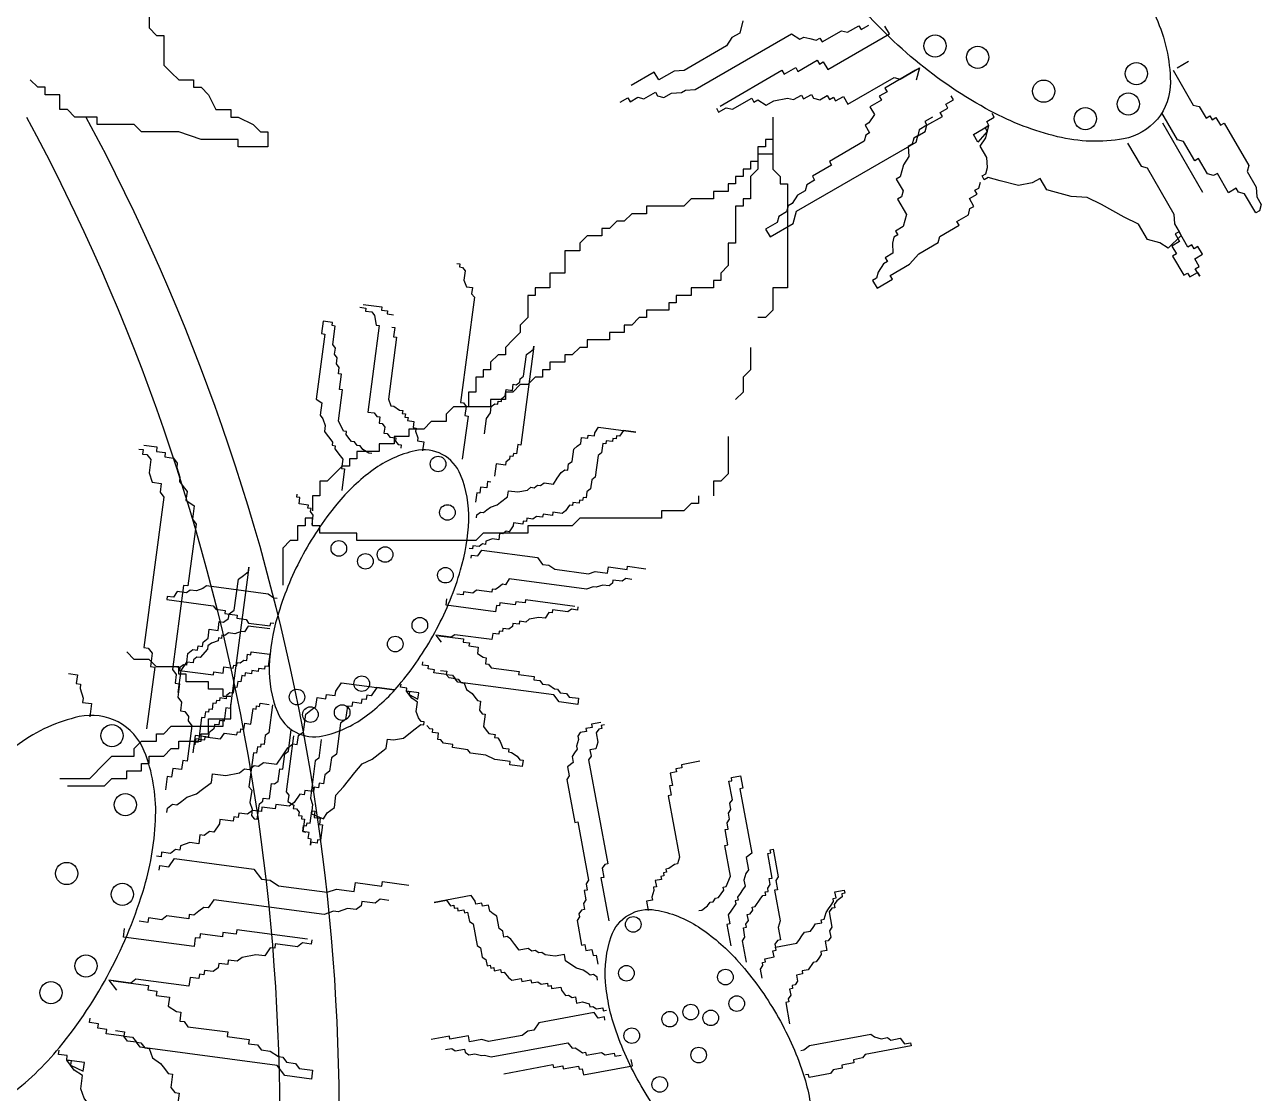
# Model space of a CAD drawing. Extents: x 4356 to 9625, y 5102 to 8915.
# Drawn here: x 5865.5 to 5987, y 7349.4 to 7454.3 of the extents above; entities that cross this region are included whole.
import ezdxf

# ---------------------------------------------------------------- set-up
doc = ezdxf.new("R2010")
doc.units = 0
doc.header["$LTSCALE"] = 10
doc.header["$MEASUREMENT"] = 0
doc.layers.add('3', color=3, linetype='CONTINUOUS')

# ---------------------------------------------------------------- blocks, each defined once
blk = doc.blocks.new('A$C1BAB2036')
at = {"layer": '3', "color": 3}
for p, q in [((272.35, 342.98), (272.03, 341.78)), ((267.66, 336.22), (277.13, 341.71)), ((272.03, 341.78), (271.27, 341.35)), ((277.13, 341.71), (277.95, 341.17)), ((280.12, 340.91), (282.02, 342.01)), ((280.68, 338.2), (286.74, 341.71)), ((282.02, 342.01), (282.62, 341.85)), ((282.62, 341.85), (283.75, 342.5)), ((283.75, 342.5), (283.97, 342.13)), ((283.97, 342.13), (284.73, 342.56)), ((286.74, 341.71), (286.3, 342.46)), ((270.73, 340.53), (266.57, 338.11)), ((271.27, 341.35), (270.73, 340.53)), ((277.95, 341.17), (278.33, 341.39)), ((278.33, 341.39), (278.93, 341.23)), ((278.93, 341.23), (279.53, 341.07)), ((279.53, 341.07), (279.9, 341.29)), ((279.9, 341.29), (280.12, 340.91)), ((277.75, 338.02), (279.65, 339.11)), ((279.65, 339.11), (279.87, 338.73)), ((316.13, 339), (315, 338.34)), ((263.63, 337.93), (261.36, 336.62)), ((264.07, 337.18), (263.63, 337.93)), ((265.59, 338.05), (264.07, 337.18)), ((266.57, 338.11), (265.59, 338.05)), ((270.12, 334.61), (276.18, 338.12)), ((276.18, 338.12), (276.4, 337.74)), ((276.4, 337.74), (277.53, 338.4)), ((277.53, 338.4), (277.75, 338.02)), ((279.87, 338.73), (280.24, 338.95)), ((280.24, 338.95), (280.68, 338.2)), ((260.29, 334.98), (261.04, 335.42)), ((261.04, 335.42), (261.26, 335.04)), ((261.26, 335.04), (262.02, 335.48)), ((262.02, 335.48), (262.62, 335.32)), ((262.62, 335.32), (263.75, 335.98)), ((263.75, 335.98), (263.97, 335.6)), ((263.97, 335.6), (264.57, 335.44)), ((264.57, 335.44), (265.33, 335.88)), ((265.33, 335.88), (266.31, 335.94)), ((266.31, 335.94), (266.69, 336.16)), ((266.69, 336.16), (267.66, 336.22)), ((293.03, 335.23), (292.81, 335.61)), ((291.73, 333.97), (292.49, 334.41)), ((292.27, 334.79), (293.03, 335.23)), ((292.49, 334.41), (292.27, 334.79)), ((275.28, 333.53), (275.28, 331.34)), ((290.97, 333.53), (290.21, 333.09)), ((290.21, 333.09), (290.43, 332.72)), ((290.43, 332.72), (291.95, 333.59)), ((291.95, 333.59), (291.73, 333.97)), ((313.56, 332.96), (317.51, 326.14)), ((275.28, 332.8), (275.28, 328.42)), ((289.68, 332.28), (289.52, 331.68)), ((289.52, 331.68), (290.27, 332.12)), ((290.43, 332.72), (289.68, 332.28)), ((290.27, 332.12), (290.43, 332.72)), ((295, 331.82), (296.52, 332.7)), ((295.44, 331.06), (295, 331.82)), ((296.36, 332.1), (295.44, 331.06)), ((296.52, 332.7), (296.14, 332.48)), ((296.14, 332.48), (296.36, 332.1)), ((274.55, 330.61), (273.82, 330.61)), ((273.82, 330.61), (273.82, 329.15)), ((275.28, 331.34), (274.55, 331.34)), ((274.55, 331.34), (274.55, 330.61)), ((275.28, 329.88), (273.82, 329.88)), ((273.82, 329.88), (273.82, 328.42)), ((273.09, 328.42), (272.36, 328.42)), ((272.36, 328.42), (272.36, 327.69)), ((273.82, 329.15), (273.09, 329.15)), ((273.09, 329.15), (273.09, 328.42)), ((273.82, 328.42), (273.09, 327.69)), ((275.28, 328.42), (276.01, 327.69)), ((271.63, 326.96), (270.9, 326.96)), ((270.9, 326.96), (270.9, 326.23)), ((272.36, 327.69), (271.63, 327.69)), ((271.63, 327.69), (271.63, 326.96)), ((273.09, 327.69), (273.09, 325.5)), ((276.01, 327.69), (276.01, 326.96)), ((276.01, 326.96), (276.74, 326.96)), ((276.74, 326.96), (276.74, 316.75)), ((270.9, 326.23), (269.44, 326.23)), ((269.44, 326.23), (269.44, 325.5)), ((266.53, 324.77), (262.88, 324.77)), ((262.88, 324.77), (262.88, 324.04)), ((267.25, 325.5), (266.53, 324.77)), ((269.44, 325.5), (267.25, 325.5)), ((272.36, 324.77), (271.63, 324.77)), ((271.63, 324.77), (271.63, 321.13)), ((273.09, 325.5), (272.36, 325.5)), ((272.36, 325.5), (272.36, 324.77)), ((259.96, 323.31), (259.23, 322.59)), ((260.69, 323.31), (259.96, 323.31)), ((261.42, 324.04), (260.69, 323.31)), ((262.88, 324.04), (261.42, 324.04)), ((259.23, 322.59), (258.5, 322.59)), ((258.5, 322.59), (258.5, 321.86)), ((257.04, 321.86), (256.31, 321.13)), ((256.31, 321.13), (256.31, 320.4)), ((258.5, 321.86), (257.04, 321.86)), ((271.63, 321.13), (270.9, 321.13)), ((270.9, 321.13), (270.9, 318.94)), ((256.31, 320.4), (254.85, 320.4)), ((254.85, 320.4), (254.85, 318.21)), ((270.9, 318.94), (270.17, 318.21)), ((254.85, 318.21), (253.39, 318.21)), ((253.39, 318.21), (253.39, 316.75)), ((270.17, 317.48), (269.44, 317.48)), ((269.44, 317.48), (269.44, 316.75)), ((270.17, 318.21), (270.17, 317.48)), ((251.93, 316.02), (251.2, 316.02)), ((251.2, 316.02), (251.2, 313.83)), ((253.39, 316.75), (251.93, 316.75)), ((251.93, 316.75), (251.93, 316.02)), ((267.25, 316.02), (265.8, 316.02)), ((265.8, 316.02), (265.8, 315.29)), ((269.44, 316.75), (267.25, 316.75)), ((267.25, 316.75), (267.25, 316.02)), ((276.74, 316.75), (275.28, 316.75)), ((275.28, 316.75), (275.28, 314.56)), ((235.04, 315.12), (236.86, 314.88)), ((236.86, 314.88), (236.82, 314.57)), ((265.8, 315.29), (265.07, 315.29)), ((265.07, 315.29), (265.07, 314.56)), ((236.82, 314.57), (237.43, 314.49)), ((237.43, 314.49), (237.39, 314.19)), ((237.39, 314.19), (238, 314.11)), ((251.2, 313.83), (250.47, 313.1)), ((262.15, 313.83), (261.42, 313.1)), ((262.88, 313.83), (262.15, 313.83)), ((265.07, 314.56), (262.88, 314.56)), ((262.88, 314.56), (262.88, 313.83)), ((274.55, 313.83), (273.82, 313.83)), ((275.28, 314.56), (274.55, 313.83)), ((237.84, 312.89), (238.14, 312.85)), ((238.14, 312.85), (238.02, 311.94)), ((250.47, 312.37), (249.74, 311.64)), ((250.47, 313.1), (250.47, 312.37)), ((260.69, 312.37), (259.23, 312.37)), ((259.23, 312.37), (259.23, 311.64)), ((261.42, 313.1), (260.69, 313.1)), ((260.69, 313.1), (260.69, 312.37)), ((238.32, 311.9), (237.52, 305.82)), ((238.02, 311.94), (238.32, 311.9)), ((249.74, 311.64), (249.01, 310.91)), ((259.23, 311.64), (257.04, 311.64)), ((257.04, 311.64), (257.04, 310.91)), ((248.29, 310.18), (247.56, 309.45)), ((249.01, 310.18), (248.29, 310.18)), ((249.01, 310.91), (249.01, 310.18)), ((255.58, 310.18), (254.85, 310.18)), ((254.85, 310.18), (254.85, 309.45)), ((256.31, 310.91), (255.58, 310.18)), ((257.04, 310.91), (256.31, 310.91)), ((273.09, 310.91), (273.09, 308.72)), ((247.56, 308.72), (246.83, 308.72)), ((246.83, 308.72), (246.83, 307.99)), ((247.56, 309.45), (247.56, 308.72)), ((253.39, 308.72), (252.66, 308.72)), ((252.66, 308.72), (252.66, 307.99)), ((254.85, 309.45), (253.39, 309.45)), ((253.39, 309.45), (253.39, 308.72)), ((273.09, 308.72), (272.36, 307.99)), ((246.83, 307.99), (246.1, 307.99)), ((246.1, 307.99), (246.1, 306.53)), ((251.93, 307.99), (251.2, 307.26)), ((252.66, 307.99), (251.93, 307.99)), ((272.36, 307.99), (272.36, 306.53)), ((246.1, 306.53), (245.37, 306.53)), ((245.37, 306.53), (245.37, 305.07)), ((249.74, 306.53), (249.01, 306.53)), ((249.01, 306.53), (249.01, 305.8)), ((250.47, 307.26), (249.74, 306.53)), ((251.2, 307.26), (250.47, 307.26)), ((272.36, 306.53), (271.63, 305.8)), ((237.52, 305.82), (237.74, 305.18)), ((237.74, 305.18), (238.04, 305.14)), ((238.04, 305.14), (238.61, 304.75)), ((243.91, 305.07), (243.18, 304.35)), ((245.37, 305.07), (243.91, 305.07)), ((247.56, 305.07), (245.37, 305.07)), ((249.01, 305.8), (247.56, 305.8)), ((247.56, 305.8), (247.56, 305.07)), ((238.61, 304.75), (238.92, 304.71)), ((238.92, 304.71), (238.88, 304.41)), ((238.88, 304.41), (239.18, 304.37)), ((239.18, 304.37), (239.14, 304.06)), ((239.14, 304.06), (239.44, 304.02)), ((239.44, 304.02), (239.4, 303.72)), ((243.18, 304.35), (243.18, 303.62)), ((239.4, 303.72), (240.01, 303.64)), ((240.99, 302.89), (239.53, 302.89)), ((239.53, 302.89), (239.53, 302.16)), ((240.01, 303.64), (239.93, 303.03)), ((239.93, 303.03), (240.23, 302.99)), ((240.23, 302.99), (240.19, 302.69)), ((240.19, 302.69), (240.42, 302.04)), ((241.72, 303.62), (240.99, 302.89)), ((243.18, 303.62), (241.72, 303.62)), ((236.61, 301.43), (236.61, 300.7)), ((238.07, 301.43), (236.61, 301.43)), ((239.53, 302.16), (238.07, 302.16)), ((238.07, 302.16), (238.07, 301.43)), ((240.42, 302.04), (240.38, 301.74)), ((240.38, 301.74), (240.98, 301.65)), ((240.98, 301.65), (240.86, 300.74)), ((270.9, 302.16), (270.9, 298.51)), ((236.61, 300.7), (234.42, 300.7)), ((234.42, 300.7), (234.42, 299.97)), ((232.96, 299.24), (232.23, 298.51)), ((233.69, 299.24), (232.96, 299.24)), ((234.42, 299.97), (233.69, 299.97)), ((233.69, 299.97), (233.69, 299.24)), ((231.5, 297.78), (230.77, 297.78)), ((230.77, 297.78), (230.77, 296.32)), ((232.23, 298.51), (231.5, 297.78)), ((247.26, 297.73), (247.18, 297.12)), ((247.57, 297.69), (247.26, 297.73)), ((270.17, 297.78), (269.44, 297.78)), ((269.44, 297.78), (269.44, 296.32)), ((270.9, 298.51), (270.17, 297.78)), ((228.51, 296.2), (228.55, 296.5)), ((246.19, 296.64), (246.07, 295.72)), ((246.49, 296.6), (246.19, 296.64)), ((246.57, 297.2), (246.49, 296.6)), ((247.18, 297.12), (246.57, 297.2)), ((228.82, 296.16), (228.51, 296.2)), ((228.74, 295.55), (228.82, 296.16)), ((229.65, 295.43), (228.74, 295.55)), ((229.61, 295.13), (229.65, 295.43)), ((230.77, 296.32), (230.05, 296.32)), ((230.05, 296.32), (230.05, 294.86)), ((267.25, 295.59), (266.53, 294.86)), ((267.98, 295.59), (267.25, 295.59)), ((267.98, 296.32), (267.98, 295.59)), ((230.05, 294.13), (229.32, 294.13)), ((229.32, 294.13), (229.32, 293.4)), ((229.91, 295.09), (229.61, 295.13)), ((229.87, 294.78), (229.91, 295.09)), ((230.13, 294.44), (229.87, 294.78)), ((230.01, 293.53), (230.13, 294.44)), ((230.05, 293.4), (230.05, 294.13)), ((256.31, 294.13), (255.58, 293.4)), ((264.34, 294.13), (256.31, 294.13)), ((266.53, 294.86), (264.34, 294.86)), ((264.34, 294.86), (264.34, 294.13)), ((229.32, 293.4), (228.59, 293.4)), ((228.59, 293.4), (228.59, 291.94)), ((230.77, 293.4), (230.05, 293.4)), ((230.77, 292.67), (230.77, 293.4)), ((255.58, 293.4), (251.2, 293.4)), ((251.2, 293.4), (251.2, 292.67)), ((227.86, 291.94), (227.13, 291.21)), ((228.59, 291.94), (227.86, 291.94)), ((234.42, 292.67), (230.77, 292.67)), ((234.42, 291.94), (234.42, 292.67)), ((246.1, 291.94), (234.42, 291.94)), ((246.83, 292.67), (246.1, 291.94)), ((251.2, 292.67), (246.83, 292.67)), ((227.13, 291.21), (227.13, 287.56)), ((245.65, 290.22), (245.69, 290.52)), ((245.69, 290.52), (246.3, 290.44)), ((246.3, 290.44), (246.68, 291.01)), ((246.68, 291.01), (252.15, 290.28)), ((252.15, 290.28), (252.67, 289.59)), ((252.67, 289.59), (253.28, 289.51)), ((253.28, 289.51), (253.85, 289.13)), ((259.05, 288.75), (259.13, 289.35)), ((259.13, 289.35), (260.96, 289.11)), ((260.96, 289.11), (261, 289.42)), ((261, 289.42), (262.82, 289.17)), ((249.39, 288.17), (249.01, 287.61)), ((256.99, 287.17), (249.39, 288.17)), ((253.85, 289.13), (257.19, 288.68)), ((257.19, 288.68), (257.84, 288.91)), ((257.84, 288.91), (259.05, 288.75)), ((259.58, 288.06), (259.54, 287.75)), ((260.49, 287.94), (259.58, 288.06)), ((260.84, 288.2), (260.49, 287.94)), ((261.44, 288.12), (260.84, 288.2)), ((244.9, 286.92), (244.86, 286.61)), ((245.81, 286.79), (244.9, 286.92)), ((246.16, 287.06), (245.81, 286.79)), ((247.67, 286.86), (246.16, 287.06)), ((247.71, 287.16), (247.67, 286.86)), ((248.02, 287.12), (247.71, 287.16)), ((248.36, 287.38), (248.02, 287.12)), ((248.71, 287.65), (248.36, 287.38)), ((249.01, 287.61), (248.71, 287.65)), ((257.64, 287.39), (256.99, 287.17)), ((257.94, 287.35), (257.64, 287.39)), ((258.59, 287.57), (257.94, 287.35)), ((259.2, 287.49), (258.59, 287.57)), ((259.54, 287.75), (259.2, 287.49)), ((243.18, 285.6), (243.26, 286.21)), ((248.04, 284.95), (243.18, 285.6)), ((244.86, 286.61), (244.25, 286.69)), ((248.12, 285.56), (248.04, 284.95)), ((248.42, 285.52), (248.12, 285.56)), ((248.46, 285.82), (248.42, 285.52)), ((249.98, 285.62), (248.46, 285.82)), ((250.02, 285.93), (249.98, 285.62)), ((250.94, 285.81), (250.02, 285.93)), ((250.98, 286.11), (250.94, 285.81)), ((255.84, 285.46), (250.98, 286.11)), ((212.53, 280.27), (211.81, 281)), ((225.85, 280.79), (225.69, 279.57)), ((213.99, 280.27), (212.53, 280.27)), ((214.72, 279.54), (213.99, 280.27)), ((216.91, 279.54), (214.72, 279.54)), ((216.91, 278.81), (216.91, 279.54)), ((225.38, 279.61), (225.34, 279.31)), ((225.69, 279.57), (225.38, 279.61)), ((240.85, 279.72), (240.9, 280.03)), ((241.46, 279.64), (240.85, 279.72)), ((241.42, 279.34), (241.46, 279.64)), ((206.08, 278.88), (206.95, 278.77)), ((206.95, 278.77), (206.83, 277.9)), ((217.64, 278.81), (216.91, 278.81)), ((217.64, 278.08), (217.64, 278.81)), ((223.1, 278.68), (223.02, 278.07)), ((223.4, 278.64), (223.1, 278.68)), ((223.44, 278.94), (223.4, 278.64)), ((224.05, 278.86), (223.44, 278.94)), ((224.09, 279.17), (224.05, 278.86)), ((224.7, 279.09), (224.09, 279.17)), ((224.74, 279.39), (224.7, 279.09)), ((225.34, 279.31), (224.74, 279.39)), ((242.03, 279.26), (241.42, 279.34)), ((241.99, 278.96), (242.03, 279.26)), ((243.2, 278.79), (241.99, 278.96)), ((242.64, 279.18), (243.24, 279.1)), ((243.24, 279.1), (243.2, 278.79)), ((243.2, 278.79), (243.81, 278.71)), ((243.47, 278.45), (243.2, 278.79)), ((244.08, 278.37), (243.47, 278.45)), ((243.81, 278.71), (244.08, 278.37)), ((206.83, 277.9), (207.27, 277.84)), ((207.27, 277.84), (207.21, 277.41)), ((207.21, 277.41), (207.53, 276.48)), ((219.83, 278.08), (217.64, 278.08)), ((219.83, 277.35), (219.83, 278.08)), ((221.29, 277.35), (219.83, 277.35)), ((221.29, 276.62), (221.29, 277.35)), ((222.33, 277.55), (222.25, 276.94)), ((222.63, 277.51), (222.33, 277.55)), ((222.71, 278.11), (222.63, 277.51)), ((223.02, 278.07), (222.71, 278.11)), ((240.49, 276.99), (239.28, 277.15)), ((239.28, 277.15), (239.58, 277.11)), ((239.58, 277.11), (239.54, 276.81)), ((207.53, 276.48), (207.47, 276.05)), ((207.47, 276.05), (208.34, 275.93)), ((208.34, 275.93), (208.16, 274.63)), ((220.26, 275.97), (220.18, 275.36)), ((220.57, 275.93), (220.26, 275.97)), ((220.61, 276.23), (220.57, 275.93)), ((220.91, 276.19), (220.61, 276.23)), ((220.95, 276.49), (220.91, 276.19)), ((221.56, 276.41), (220.95, 276.49)), ((222.02, 276.62), (221.29, 276.62)), ((221.6, 276.72), (221.56, 276.41)), ((221.94, 276.98), (221.6, 276.72)), ((222.25, 276.94), (221.94, 276.98)), ((222.02, 274.43), (222.02, 275.89)), ((224.86, 275.66), (224.9, 275.97)), ((224.9, 275.97), (225.81, 275.85)), ((239.54, 276.81), (240.41, 276.38)), ((240.41, 276.38), (240.49, 276.99)), ((219.53, 275.13), (219.45, 274.53)), ((219.84, 275.09), (219.53, 275.13)), ((219.88, 275.4), (219.84, 275.09)), ((220.18, 275.36), (219.88, 275.4)), ((224.01, 273.92), (224.21, 275.44)), ((224.21, 275.44), (224.52, 275.4)), ((224.52, 275.4), (224.56, 275.7)), ((224.56, 275.7), (224.86, 275.66)), ((215.45, 272.97), (216.18, 273.7)), ((216.18, 273.7), (219.83, 273.7)), ((219.15, 274.57), (218.87, 272.44)), ((219.45, 274.53), (219.15, 274.57)), ((219.83, 273.7), (219.83, 274.43)), ((219.83, 274.43), (222.02, 274.43)), ((219.83, 272.97), (219.83, 273.7)), ((219.83, 273.7), (221.29, 273.7)), ((221.29, 273.7), (221.29, 274.43)), ((221.29, 274.43), (222.02, 274.43)), ((222.98, 273.13), (223.02, 273.44)), ((223.02, 273.44), (223.32, 273.4)), ((223.32, 273.4), (223.4, 274)), ((223.4, 274), (224.01, 273.92)), ((212.53, 271.51), (213.26, 272.24)), ((213.26, 272.24), (214.72, 272.24)), ((214.72, 272.24), (214.72, 272.97)), ((214.72, 272.97), (215.45, 272.97)), ((216.91, 271.51), (216.91, 272.24)), ((216.91, 272.24), (219.1, 272.24)), ((218.56, 272.48), (218.48, 271.87)), ((218.48, 271.87), (218.52, 272.18)), ((218.52, 272.18), (218.83, 272.14)), ((218.87, 272.44), (218.56, 272.48)), ((218.83, 272.14), (218.87, 272.44)), ((218.87, 272.44), (219.48, 272.36)), ((219.1, 272.24), (219.1, 272.97)), ((219.1, 272.97), (219.83, 272.97)), ((219.48, 272.36), (219.52, 272.66)), ((219.52, 272.66), (221.03, 272.46)), ((221.03, 272.46), (221.42, 273.03)), ((221.42, 273.03), (222.63, 272.87)), ((222.63, 272.87), (222.67, 273.17)), ((222.67, 273.17), (222.98, 273.13)), ((228.18, 272.75), (227.46, 267.28)), ((212.53, 270.78), (212.53, 271.51)), ((215.45, 270.78), (216.18, 271.51)), ((216.18, 271.51), (216.91, 271.51)), ((208.16, 268.59), (209.62, 270.05)), ((209.62, 270.05), (210.35, 270.78)), ((210.35, 270.78), (212.53, 270.78)), ((213.26, 269.32), (213.26, 270.05)), ((213.26, 270.05), (213.99, 270.05)), ((213.99, 270.05), (213.99, 270.78)), ((213.99, 270.78), (215.45, 270.78)), ((217.31, 270.33), (217.19, 269.46)), ((217.74, 270.27), (217.31, 270.33)), ((268.11, 270.27), (266.31, 269.93)), ((266.31, 269.93), (266.36, 269.63)), ((205.24, 268.59), (208.16, 268.59)), ((209.62, 267.87), (210.35, 268.59)), ((210.35, 268.59), (211.81, 268.59)), ((211.81, 268.59), (211.81, 269.32)), ((211.81, 269.32), (213.26, 269.32)), ((215.78, 268.76), (215.6, 267.46)), ((216.21, 268.7), (215.78, 268.76)), ((216.33, 269.57), (216.21, 268.7)), ((217.19, 269.46), (216.33, 269.57)), ((265.81, 269.22), (265.21, 269.1)), ((265.21, 269.1), (265.44, 267.9)), ((266.36, 269.63), (265.76, 269.52)), ((265.76, 269.52), (265.81, 269.22)), ((205.97, 267.87), (209.62, 267.87)), ((265.44, 267.9), (265.13, 267.84)), ((265.13, 267.84), (265.3, 266.94)), ((227.46, 267.28), (227.72, 266.94)), ((227.72, 266.94), (227.64, 266.33)), ((227.64, 266.33), (228.21, 265.95)), ((265.3, 266.94), (265, 266.88)), ((265, 266.88), (266.12, 260.86)), ((228.21, 265.95), (228.17, 265.64)), ((228.17, 265.64), (228.47, 265.6)), ((228.47, 265.6), (228.73, 265.26)), ((228.73, 265.26), (228.69, 264.95)), ((228.69, 264.95), (229, 264.91)), ((229, 264.91), (228.96, 264.61)), ((228.96, 264.61), (229.26, 264.57)), ((229.26, 264.57), (229.1, 263.36)), ((229.1, 263.36), (229.4, 263.32)), ((215, 259.59), (215.06, 260.03)), ((215.06, 260.03), (215.93, 259.91)), ((215.93, 259.91), (216.48, 260.72)), ((216.48, 260.72), (224.29, 259.68)), ((265.62, 260.14), (265.08, 259.73)), ((265.93, 260.2), (265.62, 260.14)), ((266.12, 260.86), (265.93, 260.2)), ((224.29, 259.68), (225.04, 258.7)), ((264.59, 259.02), (264.28, 258.96)), ((264.28, 258.96), (264.34, 258.66)), ((264.83, 259.37), (264.53, 259.32)), ((264.53, 259.32), (264.59, 259.02)), ((265.08, 259.73), (264.78, 259.68)), ((264.78, 259.68), (264.83, 259.37)), ((225.04, 258.7), (225.91, 258.59)), ((225.91, 258.59), (226.72, 258.04)), ((226.72, 258.04), (231.49, 257.4)), ((231.49, 257.4), (232.42, 257.72)), ((232.42, 257.72), (234.15, 257.49)), ((234.15, 257.49), (234.27, 258.36)), ((234.27, 258.36), (236.87, 258.01)), ((236.87, 258.01), (236.93, 258.45)), ((236.93, 258.45), (239.53, 258.1)), ((263.6, 257.59), (263.41, 256.93)), ((263.85, 257.95), (263.55, 257.89)), ((263.55, 257.89), (263.6, 257.59)), ((264.34, 258.66), (263.74, 258.55)), ((263.74, 258.55), (263.85, 257.95)), ((220.35, 256.67), (219.81, 255.86)), ((231.2, 255.23), (220.35, 256.67)), ((234.91, 256.51), (234.85, 256.07)), ((236.21, 256.34), (234.91, 256.51)), ((236.7, 256.71), (236.21, 256.34)), ((237.57, 256.6), (236.7, 256.71)), ((263.47, 256.63), (262.87, 256.52)), ((262.87, 256.52), (263.03, 255.61)), ((263.41, 256.93), (263.47, 256.63)), ((217.95, 255.23), (217.9, 254.79)), ((218.39, 255.17), (217.95, 255.23)), ((218.88, 255.54), (218.39, 255.17)), ((219.37, 255.92), (218.88, 255.54)), ((219.81, 255.86), (219.37, 255.92)), ((232.13, 255.55), (231.2, 255.23)), ((232.56, 255.49), (232.13, 255.55)), ((233.49, 255.81), (232.56, 255.49)), ((234.36, 255.7), (233.49, 255.81)), ((234.85, 256.07), (234.36, 255.7)), ((213.88, 254.44), (213.01, 254.56)), ((213.93, 254.88), (213.88, 254.44)), ((215.24, 254.7), (213.93, 254.88)), ((215.73, 255.08), (215.24, 254.7)), ((217.9, 254.79), (215.73, 255.08)), ((211.48, 252.99), (211.59, 253.86)), ((218.42, 252.07), (211.48, 252.99)), ((218.53, 252.94), (218.42, 252.07)), ((218.97, 252.88), (218.53, 252.94)), ((219.03, 253.32), (218.97, 252.88)), ((221.2, 253.03), (219.03, 253.32)), ((221.25, 253.46), (221.2, 253.03)), ((222.56, 253.29), (221.25, 253.46)), ((222.61, 253.72), (222.56, 253.29)), ((229.56, 252.8), (222.61, 253.72)), ((256.49, 252.22), (256.8, 252.28)), ((256.8, 252.28), (256.91, 251.67)), ((256.91, 251.67), (257.51, 251.79)), ((257.51, 251.79), (257.62, 251.18)), ((275.3, 251.65), (275.6, 251.71)), ((275.41, 251.05), (275.3, 251.65)), ((275.6, 251.71), (275.54, 252.01)), ((257.62, 251.18), (257.92, 251.24)), ((257.92, 251.24), (258.09, 250.34)), ((274.26, 250.52), (274.56, 250.58)), ((274.32, 250.22), (274.26, 250.52)), ((274.51, 250.88), (275.41, 251.05)), ((274.56, 250.58), (274.51, 250.88)), ((274.07, 249.86), (274.32, 250.22)), ((274.24, 248.96), (274.07, 249.86)), ((257.72, 245.59), (252.3, 244.59)), ((258.13, 245.05), (257.72, 245.59)), ((208.15, 244.6), (208.21, 245.04)), ((209.02, 244.49), (208.15, 244.6)), ((208.96, 244.05), (209.02, 244.49)), ((252.3, 244.59), (251.81, 243.87)), ((258.74, 245.16), (258.13, 245.05)), ((258.79, 244.86), (258.74, 245.16)), ((209.83, 243.94), (208.96, 244.05)), ((209.77, 243.5), (209.83, 243.94)), ((211.51, 243.27), (209.77, 243.5)), ((210.7, 243.82), (211.57, 243.71)), ((211.57, 243.71), (211.51, 243.27)), ((211.89, 242.78), (211.51, 243.27)), ((211.51, 243.27), (212.38, 243.16)), ((212.38, 243.16), (212.75, 242.67)), ((243.5, 243.27), (241.7, 242.94)), ((243.56, 242.97), (243.5, 243.27)), ((245.37, 243.31), (243.56, 242.97)), ((245.48, 242.7), (245.37, 243.31)), ((250.66, 243.35), (247.34, 242.74)), ((251.2, 243.76), (250.66, 243.35)), ((251.81, 243.87), (251.2, 243.76)), ((212.75, 242.67), (211.89, 242.78)), ((243.12, 241.96), (243.73, 242.07)), ((243.73, 242.07), (244.08, 241.82)), ((244.08, 241.82), (244.99, 241.99)), ((244.99, 241.99), (245.04, 241.69)), ((246.68, 242.93), (245.48, 242.7)), ((247.34, 242.74), (246.68, 242.93)), ((247.62, 241.23), (255.15, 242.62)), ((255.15, 242.62), (255.57, 242.08)), ((255.57, 242.08), (255.87, 242.13)), ((255.87, 242.13), (256.23, 241.89)), ((256.23, 241.89), (256.58, 241.64)), ((205.9, 240.93), (206.33, 240.87)), ((207.64, 240.7), (205.9, 240.93)), ((206.33, 240.87), (206.28, 240.44)), ((207.52, 239.83), (207.64, 240.7)), ((245.04, 241.69), (245.4, 241.44)), ((245.4, 241.44), (246, 241.55)), ((246, 241.55), (246.66, 241.36)), ((246.66, 241.36), (246.96, 241.42)), ((246.96, 241.42), (247.62, 241.23)), ((256.58, 241.64), (256.88, 241.7)), ((256.88, 241.7), (256.94, 241.4)), ((256.94, 241.4), (258.45, 241.68)), ((258.45, 241.68), (258.8, 241.43)), ((258.8, 241.43), (259.71, 241.6)), ((259.71, 241.6), (259.76, 241.3)), ((259.76, 241.3), (260.37, 241.41)), ((261.49, 240.37), (261.38, 240.97)), ((206.28, 240.44), (207.52, 239.83)), ((248.86, 239.59), (253.68, 240.48)), ((253.68, 240.48), (253.74, 240.18)), ((253.74, 240.18), (254.64, 240.35)), ((254.64, 240.35), (254.7, 240.05)), ((254.7, 240.05), (256.2, 240.33)), ((256.2, 240.33), (256.26, 240.02)), ((256.26, 240.02), (256.56, 240.08)), ((256.56, 240.08), (256.67, 239.48)), ((256.67, 239.48), (261.49, 240.37))]:
    blk.add_line(p, q, dxfattribs=at)
for points in [[(302.95, 355.65, -0.049822), (309.25, 349.27, -0.06364), (312.94, 343.29, -0.103576), (314.35, 336.96, -0.178002), (313.07, 333.33, -0.178002), (309.74, 331.39, -0.103576), (303.26, 331.6, -0.06364), (296.69, 334.11, -0.049822), (289.26, 339.12, -0.049822), (282.96, 345.49, -0.06364), (279.26, 351.48, -0.103576), (277.85, 357.81, -0.178002), (279.14, 361.44, -0.178002), (282.47, 363.37, -0.103576), (288.95, 363.17, -0.06364), (295.51, 360.65, -0.049822)], [(228.96, 290.27, 0.049822), (226.6, 284.45, 0.06364), (225.81, 279.6, 0.103576), (226.6, 275.12, 0.178002), (228.4, 273.12, 0.178002), (231.07, 272.76, 0.103576), (235.21, 274.63, 0.06364), (238.78, 278.02, 0.049822), (242.25, 283.25, 0.049822), (244.61, 289.06, 0.06364), (245.4, 293.92, 0.103576), (244.61, 298.39, 0.178002), (242.81, 300.4, 0.178002), (240.14, 300.75, 0.103576), (236, 298.88, 0.06364), (232.43, 295.5, 0.049822)], [(191.16, 259.66, 0.049822), (187.79, 251.36, 0.06364), (186.67, 244.42, 0.103576), (187.79, 238.03, 0.178002), (190.37, 235.17, 0.178002), (194.18, 234.65, 0.103576), (200.09, 237.33, 0.06364), (205.19, 242.17, 0.049822), (210.15, 249.64, 0.049822), (213.53, 257.94, 0.06364), (214.64, 264.88, 0.103576), (213.52, 271.27, 0.178002), (210.95, 274.13, 0.178002), (207.13, 274.65, 0.103576), (201.22, 271.97, 0.06364), (196.12, 267.14, 0.049822)], [(275.45, 245.76, -0.049822), (278.11, 240.07, -0.06364), (279.14, 235.26, -0.103576), (278.59, 230.76, -0.178002), (276.89, 228.66, -0.178002), (274.24, 228.17, -0.103576), (270.01, 229.83, -0.06364), (266.27, 233.02, -0.049822), (262.54, 238.07, -0.049822), (259.88, 243.76, -0.06364), (258.85, 248.57, -0.103576), (259.41, 253.07, -0.178002), (261.11, 255.17, -0.178002), (263.76, 255.66, -0.103576), (267.98, 254, -0.06364), (271.72, 250.8, -0.049822)]]:
    blk.add_lwpolyline(points, format="xyb", close=True, dxfattribs=at)
for points in [[(213.99, 344.47), (213.99, 342.28), (214.72, 341.55), (215.45, 341.55), (215.45, 338.64), (216.18, 337.91), (216.91, 337.18), (218.37, 337.18), (218.37, 336.45), (219.1, 336.45), (219.83, 335.72), (220.56, 334.26), (222.02, 334.26), (222.02, 333.53), (222.75, 333.53), (224.21, 332.8), (224.94, 332.07), (225.67, 332.07), (225.67, 330.61), (222.75, 330.61), (222.75, 331.34), (219.1, 331.34), (216.91, 332.07), (213.26, 332.07), (212.53, 332.8), (208.89, 332.8), (208.89, 333.53), (206.7, 333.53), (205.97, 334.26), (205.24, 334.26), (205.24, 335.72), (203.78, 335.72), (203.78, 336.45), (203.05, 336.45), (202.32, 337.18)], [(269.74, 334.39), (269.96, 334.01), (270.71, 334.45), (271.31, 334.29), (273.21, 335.38), (273.43, 335), (273.8, 335.22), (274.62, 334.69), (275.38, 335.12), (276.74, 335.4), (277.33, 335.25), (278.09, 335.68), (278.31, 335.31), (279.07, 335.74), (279.29, 335.37), (279.89, 335.21), (280.64, 335.64), (280.86, 335.27), (281.24, 335.49), (281.46, 335.11), (282.22, 335.55), (282.66, 334.79), (287.2, 337.42), (287.8, 337.26), (289.7, 338.36), (289.38, 337.16)], [(289.32, 338.14), (286.29, 336.38), (286.51, 336), (285.75, 335.57), (285.97, 335.19), (284.83, 334.53), (285.27, 333.77), (284.73, 332.95), (284.35, 332.73), (284.79, 331.98), (284.41, 331.76), (284.25, 331.16), (280.84, 329.18), (281.06, 328.81), (279.17, 327.71), (279.39, 327.33), (278.63, 326.89), (278.47, 326.29), (277.71, 325.85), (277.18, 325.04), (276.8, 324.82), (276.64, 324.22), (275.88, 323.78), (275.72, 323.18), (274.58, 322.52), (275.02, 321.77), (277.3, 323.08), (277.61, 324.28), (289.36, 331.08), (289.52, 331.68), (289.14, 331.46), (288.98, 330.86), (288.6, 330.64), (288.66, 329.66), (288.12, 328.85), (287.96, 328.25), (287.8, 327.65), (287.42, 327.43), (288.08, 326.29), (287.92, 325.7), (287.54, 325.48), (288.42, 323.96), (288.26, 323.36), (288.1, 322.77), (287.35, 322.33), (287.57, 321.95), (287.19, 321.73), (287.03, 321.13), (287.09, 320.15), (286.33, 319.71), (286.55, 319.34), (286.17, 319.12), (285.63, 318.3), (285.47, 317.7), (285.09, 317.48), (285.53, 316.72), (287.05, 317.6), (286.83, 317.98), (288.72, 319.08), (289.64, 320.11), (291.53, 321.21), (291.69, 321.81), (293.59, 322.91), (293.37, 323.28), (294.5, 323.94), (294.66, 324.54), (295.04, 324.76), (294.6, 325.52), (295.36, 325.96), (295.14, 326.34), (295.52, 326.56), (295.68, 327.15)], [(314.62, 338.12), (316.59, 334.71), (317.19, 334.56), (317.85, 333.42), (318.23, 333.64), (318.45, 333.26), (318.83, 333.48), (319.27, 332.72), (319.65, 332.94), (322.06, 328.77), (321.9, 328.18), (322.78, 326.66), (322.84, 325.68), (323.28, 324.93), (323.12, 324.33), (322.74, 324.11), (321.64, 326), (321.04, 326.16), (320.82, 326.54), (320.07, 326.1), (318.97, 328), (318.59, 327.78), (317.99, 327.94), (317.11, 329.45), (316.74, 329.23), (315.64, 331.13), (315.04, 331.28), (313.5, 333.94)], [(310.15, 330.98), (311.47, 328.71), (312.07, 328.55), (314.7, 324.01), (314.76, 323.03), (315.2, 322.27), (314.82, 322.05), (315.26, 321.3), (314.5, 320.86), (314.94, 320.1), (314.56, 319.88), (315.66, 317.99), (316.04, 318.2), (316.26, 317.83), (317.02, 318.26), (317.24, 317.89), (316.8, 318.64), (317.18, 318.86), (316.74, 319.62), (317.49, 320.06), (317.06, 320.82), (316.68, 320.6), (316.46, 320.98), (316.08, 320.76), (315.2, 322.27), (315.42, 321.89), (314.12, 320.64), (313.31, 321.17), (312.11, 321.49), (311.23, 323.01), (309.82, 323.71), (307.58, 324.94), (306.17, 325.64), (304.59, 325.74), (302.8, 326.22), (302.2, 326.38), (301.54, 327.51), (300.78, 327.07), (299.43, 326.8), (297.63, 327.27), (296.44, 327.59), (296.06, 327.37), (295.84, 327.75), (296.22, 327.97), (296.38, 328.57), (296.32, 329.55), (295.66, 330.68), (296.2, 331.5), (296.52, 332.7), (296.3, 333.08), (297.05, 333.51), (296.83, 333.89)], [(244.23, 319.15), (244.54, 319.11), (244.5, 318.81), (244.8, 318.77), (245.06, 318.42), (244.94, 317.51), (245.17, 316.86), (245.77, 316.78), (245.69, 316.18), (245.96, 315.83), (244.59, 305.5), (244.89, 305.46), (245.15, 305.12), (245.03, 304.21), (245.34, 304.17), (244.77, 299.92)], [(234.7, 314.85), (235.31, 314.77), (235.27, 314.47), (235.87, 314.39), (236.14, 314.04), (236.32, 313.09), (236.62, 313.05), (235.49, 304.55), (236.1, 304.47), (236.36, 304.12), (236.67, 304.08), (236.59, 303.47), (236.89, 303.43), (237.16, 303.09), (237.07, 302.48), (237.38, 302.44), (237.64, 302.1), (238.25, 302.02), (238.21, 301.71), (238.47, 301.37), (238.78, 301.33), (238.74, 301.03)], [(235.88, 300.48), (235.58, 300.52), (235.01, 300.9), (234.75, 301.25), (234.44, 301.29), (234.18, 301.63), (233.88, 301.67), (233.61, 302.01), (233.35, 302.36), (233.39, 302.66), (233.09, 302.7), (232.6, 303.69), (233, 306.73), (232.7, 306.77), (232.9, 308.29), (232.6, 308.33), (232.68, 308.94), (232.41, 309.28), (232.49, 309.89), (232.23, 310.24), (232.31, 310.84), (232.05, 311.19), (232.29, 313.01), (231.99, 313.05), (232.03, 313.35), (231.11, 313.47), (230.95, 312.26), (231.26, 312.22), (230.41, 305.84), (230.98, 305.46), (230.82, 304.24), (231.08, 303.9), (231.3, 303.25), (231.22, 302.64), (231.49, 302.3), (231.75, 301.95), (232.01, 301.61), (231.97, 301.3), (232.28, 301.26), (232.24, 300.96), (232.76, 300.27), (233.03, 299.93), (232.91, 299.02), (233.21, 298.98), (232.93, 296.85)], [(246.96, 302.41), (247.16, 303.93), (247.54, 304.49), (247.62, 305.1), (247.97, 305.36), (248.27, 305.32), (248.31, 305.63), (248.61, 305.59), (248.66, 305.89), (249, 306.15), (249.08, 306.76), (249.69, 306.68), (249.77, 307.29), (250.07, 307.25), (250.42, 307.51), (250.46, 307.82), (250.8, 308.08), (251.08, 310.21), (251.43, 310.47), (251.77, 310.73), (251.81, 311.04), (250.52, 301.32), (250.22, 301.36), (250.1, 300.45), (249.79, 300.49), (249.75, 300.18), (249.45, 300.22), (249.41, 299.92), (249.06, 299.65), (249.02, 299.35), (248.11, 299.47), (247.95, 298.26)], [(246.17, 294.17), (246.21, 294.47), (246.56, 294.73), (246.86, 294.69), (247.2, 294.96), (247.55, 295.22), (248.2, 295.44), (248.54, 295.71), (249.23, 296.23), (249.31, 296.84), (250.22, 296.72), (251.17, 296.9), (251.52, 297.17), (251.82, 297.13), (252.16, 297.39), (252.47, 297.35), (252.81, 297.61), (253.72, 297.49), (254.11, 298.06), (254.49, 298.63), (254.84, 298.89), (255.14, 298.85), (255.22, 299.46), (255.56, 299.72), (255.73, 300.93), (256.07, 301.2), (256.41, 301.46), (256.49, 302.07), (257.1, 301.99), (257.14, 302.29), (257.75, 302.21), (257.79, 302.52), (258.17, 303.08), (261.82, 302.6), (260.6, 302.76), (260.22, 302.19), (259.92, 302.23), (259.88, 301.93), (259.57, 301.97), (259.53, 301.67), (258.92, 301.75), (258.88, 301.44), (258.58, 301.48), (258.46, 300.57), (258.12, 300.31), (257.83, 298.18), (257.49, 297.92), (257.37, 297.01), (257.02, 296.74), (256.94, 296.14), (256.64, 296.18), (256.6, 295.87), (256.3, 295.91), (256.26, 295.61), (255.65, 295.69), (255.61, 295.39), (255.3, 295.43), (254.92, 294.86), (254.57, 294.6), (253.66, 294.72), (253.62, 294.41), (252.71, 294.53), (252.67, 294.23), (252.06, 294.31), (251.72, 294.05), (251.11, 294.13), (251.07, 293.82), (250.77, 293.86), (250.73, 293.56), (249.82, 293.68), (249.78, 293.38), (249.39, 292.81), (249.09, 292.85), (248.74, 292.59), (248.44, 292.63), (248.36, 292.02), (247.75, 292.1), (247.1, 291.88), (247.06, 291.57), (246.76, 291.61), (246.42, 291.35), (245.81, 291.43), (245.77, 291.13), (245.46, 291.17)], [(212.98, 300.93), (213.41, 300.87), (213.36, 300.44), (213.79, 300.38), (214.17, 299.89), (213.99, 298.59), (214.31, 297.66), (215.18, 297.55), (215.07, 296.68), (215.44, 296.19), (213.48, 281.43), (213.92, 281.37), (214.29, 280.88), (214.12, 279.58), (214.56, 279.52), (213.75, 273.45)], [(213.47, 301.3), (214.77, 301.13), (214.72, 300.7), (215.58, 300.58), (215.53, 300.15), (216.39, 300.03), (216.77, 299.54), (216.71, 299.11), (217.03, 298.18), (216.97, 297.75), (217.35, 297.26), (217.73, 296.77), (217.61, 295.9), (218.42, 295.35), (218.25, 294.05), (218.63, 293.56), (217.82, 287.48), (217.39, 287.54), (216.29, 279.29), (216.67, 278.8), (216.55, 277.93), (216.99, 277.88), (216.81, 276.57), (217.19, 276.08), (217.07, 275.21), (217.51, 275.16), (217.88, 274.66), (217.83, 274.23), (218.2, 273.74), (217.74, 270.27)], [(216.87, 277.01), (217.16, 279.18), (217.71, 279.99), (217.82, 280.86), (218.31, 281.23), (218.75, 281.17), (218.81, 281.61), (219.24, 281.55), (219.3, 281.98), (219.79, 282.36), (219.9, 283.23), (220.77, 283.11), (220.89, 283.98), (221.32, 283.92), (221.81, 284.3), (221.87, 284.73), (222.36, 285.11), (222.77, 288.15), (223.26, 288.52), (223.75, 288.9), (223.81, 289.33), (221.96, 275.45), (221.53, 275.51), (221.36, 274.2), (220.92, 274.26), (220.86, 273.83), (220.43, 273.89), (220.37, 273.45), (219.88, 273.07), (219.82, 272.64), (218.52, 272.81), (218.29, 271.08)], [(226.57, 286.26), (226.27, 286.3), (225.7, 286.68), (219.63, 287.49), (219.28, 287.22), (218.64, 287), (218.03, 287.08), (217.68, 286.82), (216.77, 286.94), (216.39, 286.37), (215.78, 286.45), (215.74, 286.15), (220.3, 285.54), (220.56, 285.2), (221.47, 285.08), (221.43, 284.77), (222.65, 284.61), (222.61, 284.31), (223.52, 284.19), (223.78, 283.84), (225.91, 283.56), (225.95, 283.87), (226.25, 283.83)], [(256.14, 285.42), (256.1, 285.12), (255.49, 285.2), (255.15, 284.94), (253.63, 285.14), (253.59, 284.83), (253.28, 284.88), (252.9, 284.31), (252.29, 284.39), (251.34, 284.21), (251, 283.94), (250.39, 284.02), (250.35, 283.72), (249.74, 283.8), (249.7, 283.5), (249.36, 283.23), (248.75, 283.31), (248.71, 283.01), (248.41, 283.05), (248.37, 282.75), (247.76, 282.83), (247.68, 282.22), (244.03, 282.7), (243.69, 282.44), (242.17, 282.64), (242.7, 281.95)], [(225.87, 283.26), (223.74, 283.54), (223.36, 282.97), (223.05, 283.01), (222.41, 282.79), (221.8, 282.87), (221.45, 282.61), (221.15, 282.65), (221.11, 282.34), (220.81, 282.39), (220.77, 282.08), (220.12, 281.86), (219.77, 281.59), (219.73, 281.29), (219, 280.46), (218.7, 280.5), (218.36, 280.24), (218.32, 279.93), (217.71, 280.01), (217.67, 279.71), (217.37, 279.75), (217.02, 279.49), (216.72, 279.53), (217.02, 279.49), (216.98, 279.18), (220.32, 278.74), (220.36, 279.04), (221.27, 278.92), (221.35, 279.53), (222.27, 279.41), (222.31, 279.71), (222.61, 279.67), (222.65, 279.98), (222.95, 279.94), (223.3, 280.2), (223.6, 280.16), (223.68, 280.77), (223.99, 280.73), (224.03, 281.03), (225.85, 280.79)], [(242.47, 282.6), (244.9, 282.28), (244.86, 281.97), (245.47, 281.89), (245.43, 281.59), (246.34, 281.47), (246.26, 280.86), (246.83, 280.48), (247.13, 280.44), (247.05, 279.83), (247.35, 279.79), (247.62, 279.44), (250.35, 279.08), (250.31, 278.78), (251.83, 278.58), (251.79, 278.27), (252.4, 278.19), (252.66, 277.85), (253.27, 277.77), (253.84, 277.38), (254.14, 277.34), (254.4, 277), (255.01, 276.92), (255.27, 276.57), (256.19, 276.45), (256.11, 275.85), (254.28, 276.09), (253.76, 276.78), (244.34, 278.03), (244.08, 278.37), (244.38, 278.33), (244.64, 277.99), (244.95, 277.94), (245.17, 277.3), (245.74, 276.91), (246, 276.57), (246.26, 276.22), (246.57, 276.18), (246.45, 275.27), (246.71, 274.93), (247.01, 274.89), (246.85, 273.67), (247.12, 273.33), (247.38, 272.99), (247.99, 272.9), (247.95, 272.6), (248.25, 272.56), (248.51, 272.22), (248.74, 271.57), (249.34, 271.49), (249.3, 271.18), (249.61, 271.14), (250.17, 270.76), (250.44, 270.42), (250.74, 270.37), (250.66, 269.77), (249.45, 269.93), (249.49, 270.23), (247.97, 270.43), (247.1, 270.86), (245.58, 271.06), (245.31, 271.4), (243.8, 271.61), (243.84, 271.91), (242.92, 272.03), (242.66, 272.37), (242.36, 272.42), (242.44, 273.02), (241.83, 273.1), (241.87, 273.41), (241.57, 273.45), (241.3, 273.79)], [(215.75, 265.23), (215.81, 265.67), (216.3, 266.04), (216.73, 265.99), (217.22, 266.36), (217.72, 266.74), (218.64, 267.06), (219.13, 267.43), (220.12, 268.19), (220.23, 269.05), (221.53, 268.88), (222.89, 269.14), (223.38, 269.52), (223.82, 269.46), (224.31, 269.84), (224.74, 269.78), (225.24, 270.16), (226.54, 269.98), (227.09, 270.79), (227.64, 271.6), (228.13, 271.98), (228.56, 271.92), (228.68, 272.79), (229.17, 273.17), (229.4, 274.9), (229.89, 275.28), (230.38, 275.66), (230.5, 276.52), (231.36, 276.41), (231.42, 276.84), (232.29, 276.73), (232.35, 277.16), (232.9, 277.97), (238.1, 277.28), (236.37, 277.51), (235.82, 276.7), (235.38, 276.76), (235.33, 276.32), (234.89, 276.38), (234.84, 275.95), (233.97, 276.06), (233.91, 275.63), (233.48, 275.69), (233.3, 274.38), (232.81, 274.01), (232.41, 270.97), (231.92, 270.59), (231.74, 269.29), (231.25, 268.92), (231.14, 268.05), (230.7, 268.11), (230.65, 267.67), (230.21, 267.73), (230.15, 267.3), (229.29, 267.41), (229.23, 266.98), (228.8, 267.03), (228.25, 266.22), (227.75, 265.85), (226.45, 266.02), (226.4, 265.59), (225.09, 265.76), (225.04, 265.33), (224.17, 265.44), (223.68, 265.06), (222.81, 265.18), (222.75, 264.75), (222.32, 264.8), (222.26, 264.37), (220.96, 264.54), (220.9, 264.11), (220.35, 263.3), (219.92, 263.36), (219.42, 262.98), (218.99, 263.04), (218.88, 262.17), (218.01, 262.28), (217.08, 261.96), (217.02, 261.53), (216.59, 261.59), (216.1, 261.21), (215.23, 261.33), (215.17, 260.89), (214.74, 260.95)], [(230.92, 272.39), (230.67, 270.57), (230.33, 270.3), (229.85, 266.66), (230.07, 266.01), (229.99, 265.4), (230.29, 265.36), (230.21, 264.75), (230.82, 264.67), (230.74, 264.07), (231.04, 264.02), (230.84, 262.51), (230.54, 262.55), (230.5, 262.24), (229.89, 262.32), (229.85, 262.02), (229.93, 262.63), (229.63, 262.67), (229.71, 263.27), (229.1, 263.36), (229.18, 263.96), (229.48, 263.92), (229.52, 264.23), (229.83, 264.19), (229.99, 265.4), (229.95, 265.1), (231.12, 264.63), (231.51, 265.2), (232.2, 265.73), (232.36, 266.94), (233.09, 267.77), (234.2, 269.17), (234.93, 270), (235.92, 270.49), (236.95, 271.28), (237.3, 271.54), (237.42, 272.45), (238.02, 272.37), (238.98, 272.55), (240.01, 273.35), (240.7, 273.87), (241, 273.83), (241.04, 274.14), (240.74, 274.18), (240.47, 274.52), (240.25, 275.17), (240.37, 276.08), (239.8, 276.46), (239.28, 277.15), (239.32, 277.46), (238.71, 277.54), (238.75, 277.84)], [(226.12, 275.81), (225.75, 273.07), (225.41, 272.81), (225.29, 271.9), (224.98, 271.94), (224.94, 271.64), (224.64, 271.68), (224.56, 271.07), (224.26, 271.11), (223.81, 267.77), (224.08, 267.42), (223.91, 266.21), (224.14, 265.56), (224.06, 264.95), (224.32, 264.61), (224.62, 264.57), (224.83, 266.09), (225.17, 266.35), (225.21, 266.65), (225.82, 266.57), (226.02, 268.09), (226.32, 268.05), (226.67, 268.32), (226.83, 269.53), (227.13, 269.49), (227.33, 271.01), (227.68, 271.27), (227.96, 273.4)], [(258.37, 274.07), (257.47, 273.9), (257.52, 273.6), (256.92, 273.49), (256.98, 273.19), (256.37, 273.08), (256.13, 272.72), (256.18, 272.42), (255.99, 271.76), (256.05, 271.46), (255.81, 271.1), (255.56, 270.75), (255.67, 270.14), (255.12, 269.73), (255.29, 268.83), (255.05, 268.47), (255.83, 264.25), (256.13, 264.31), (257.19, 258.58), (256.94, 258.23), (257.05, 257.62), (256.75, 257.57), (256.92, 256.66), (256.67, 256.31), (256.79, 255.7), (256.48, 255.65), (256.24, 255.29), (256.29, 254.99), (256.05, 254.63), (256.49, 252.22)], [(258.73, 273.83), (258.43, 273.77), (258.48, 273.47), (258.18, 273.41), (257.94, 273.06), (258.1, 272.15), (257.91, 271.49), (257.31, 271.38), (257.42, 270.78), (257.18, 270.42), (259.07, 260.18), (258.77, 260.12), (258.53, 259.77), (258.69, 258.86), (258.39, 258.81), (259.17, 254.59)], [(268.02, 255.6), (268.32, 255.66), (268.87, 256.07), (269.12, 256.43), (269.42, 256.48), (269.66, 256.84), (269.96, 256.9), (270.21, 257.25), (270.46, 257.61), (270.4, 257.91), (270.7, 257.97), (271.14, 258.98), (270.58, 262), (270.88, 262.05), (270.6, 263.56), (270.9, 263.61), (270.79, 264.22), (271.04, 264.57), (270.93, 265.18), (271.17, 265.53), (271.06, 266.14), (271.31, 266.49), (270.97, 268.3), (271.27, 268.36), (271.22, 268.66), (272.12, 268.83), (272.34, 267.62), (272.04, 267.56), (273.21, 261.24), (272.67, 260.82), (272.89, 259.62), (272.64, 259.26), (272.45, 258.6), (272.57, 258), (272.32, 257.64), (272.07, 257.29), (271.83, 256.93), (271.88, 256.63), (271.58, 256.57), (271.64, 256.27), (271.15, 255.56), (270.9, 255.2), (271.07, 254.3), (270.77, 254.24), (271.16, 252.13)], [(272.7, 250.55), (272.31, 252.65), (272.55, 253.01), (272.39, 253.92), (272.69, 253.97), (272.63, 254.27), (272.88, 254.63), (272.77, 255.23), (273.07, 255.29), (273.31, 255.65), (273.26, 255.95), (273.56, 256), (274.05, 256.72), (274.29, 257.07), (274.6, 257.13), (274.54, 257.43), (274.84, 257.49), (274.79, 257.79), (275.03, 258.15), (274.92, 258.75), (275.22, 258.8), (274.78, 261.21), (275.08, 261.27), (275.02, 261.57), (275.32, 261.63), (275.82, 258.92), (275.58, 258.56), (275.75, 257.65), (275.44, 257.6), (276, 254.59), (275.81, 253.93), (276.04, 252.72), (275.73, 252.67), (275.49, 252.31), (275.54, 252.01), (277.65, 252.4), (277.9, 252.75), (278.14, 253.11), (278.39, 253.47), (278.99, 253.58), (279.24, 253.94), (279.48, 254.29), (280.09, 254.41), (280.03, 254.71), (280.33, 254.76), (280.52, 255.42), (280.77, 255.78), (281.01, 256.14), (281.26, 256.49), (281.2, 256.79), (281.5, 256.85), (281.39, 257.45), (282.3, 257.62), (282.35, 257.32), (282.05, 257.26), (282.11, 256.96), (281.56, 256.55), (281.31, 256.19), (281.37, 255.89), (281.07, 255.83), (280.82, 255.48), (281.1, 253.97), (280.86, 253.61), (280.97, 253.01), (280.72, 252.65), (280.42, 252.6), (280.59, 251.69), (279.99, 251.58), (280.04, 251.28), (279.8, 250.92), (279.55, 250.57), (279.25, 250.51), (278.76, 249.8), (278.16, 249.69), (278.21, 249.38), (277.61, 249.27), (277.72, 248.67), (277.47, 248.31), (277.17, 248.26), (277.23, 247.96), (276.93, 247.9), (277.04, 247.3), (276.79, 246.94), (276.85, 246.64), (276.55, 246.58), (276.94, 244.47)], [(258.07, 248.77), (258.01, 249.07), (257.66, 249.32), (257.35, 249.26), (257, 249.51), (256.64, 249.76), (255.98, 249.95), (255.62, 250.19), (254.91, 250.68), (254.8, 251.28), (253.89, 251.12), (252.93, 251.25), (252.58, 251.5), (252.28, 251.44), (251.92, 251.69), (251.62, 251.63), (251.26, 251.88), (250.36, 251.71), (249.94, 252.26), (249.53, 252.8), (249.17, 253.05), (248.87, 252.99), (248.76, 253.6), (248.4, 253.84), (248.18, 255.05), (247.82, 255.29), (247.47, 255.54), (247.36, 256.14), (246.75, 256.03), (246.7, 256.33), (246.09, 256.22), (246.04, 256.52), (245.63, 257.07), (242.01, 256.4), (243.22, 256.62), (243.63, 256.07), (243.93, 256.13), (243.99, 255.83), (244.29, 255.88), (244.34, 255.58), (244.94, 255.69), (245, 255.39), (245.3, 255.45), (245.47, 254.54), (245.83, 254.3), (246.22, 252.19), (246.57, 251.94), (246.74, 251.04), (247.1, 250.79), (247.21, 250.19), (247.51, 250.25), (247.57, 249.95), (247.87, 250), (247.92, 249.7), (248.53, 249.81), (248.58, 249.51), (248.88, 249.57), (249.3, 249.02), (249.65, 248.77), (250.56, 248.94), (250.61, 248.64), (251.52, 248.81), (251.57, 248.51), (252.18, 248.62), (252.53, 248.37), (253.14, 248.48), (253.19, 248.18), (253.49, 248.24), (253.55, 247.94), (254.45, 248.1), (254.51, 247.8), (254.92, 247.26), (255.22, 247.31), (255.58, 247.07), (255.88, 247.12), (255.99, 246.52), (256.59, 246.63), (257.25, 246.44), (257.31, 246.14), (257.61, 246.2), (257.97, 245.95), (258.57, 246.06), (258.63, 245.76), (258.93, 245.82)], [(229.99, 252.74), (229.93, 252.31), (229.06, 252.43), (228.57, 252.05), (226.4, 252.34), (226.35, 251.9), (225.91, 251.96), (225.36, 251.15), (224.49, 251.27), (223.13, 251), (222.64, 250.63), (221.78, 250.74), (221.72, 250.31), (220.85, 250.42), (220.79, 249.99), (220.3, 249.61), (219.43, 249.73), (219.38, 249.3), (218.94, 249.35), (218.88, 248.92), (218.02, 249.03), (217.9, 248.17), (212.69, 248.86), (212.2, 248.48), (210.03, 248.77), (210.78, 247.79)], [(210.47, 248.71), (213.94, 248.25), (213.88, 247.82), (214.75, 247.7), (214.69, 247.27), (215.99, 247.1), (215.88, 246.23), (216.69, 245.68), (217.12, 245.62), (217.01, 244.75), (217.44, 244.7), (217.82, 244.2), (221.72, 243.69), (221.66, 243.25), (223.83, 242.96), (223.78, 242.53), (224.64, 242.41), (225.02, 241.92), (225.89, 241.81), (226.7, 241.26), (227.13, 241.2), (227.51, 240.71), (228.38, 240.59), (228.75, 240.1), (230.06, 239.93), (229.94, 239.06), (227.34, 239.41), (226.58, 240.39), (213.13, 242.18), (212.75, 242.67), (213.19, 242.61), (213.57, 242.12), (214, 242.06), (214.32, 241.14), (215.13, 240.59), (215.5, 240.09), (215.88, 239.6), (216.31, 239.55), (216.14, 238.24), (216.52, 237.75), (216.95, 237.69), (216.72, 235.96)], [(278.04, 241.87), (278.34, 241.93), (278.89, 242.34), (284.92, 243.46), (285.27, 243.21), (285.93, 243.02), (286.54, 243.13), (286.89, 242.89), (287.8, 243.06), (288.21, 242.51), (288.81, 242.62), (288.87, 242.32), (284.35, 241.48), (284.1, 241.13), (283.2, 240.96), (283.25, 240.66), (282.05, 240.43), (282.1, 240.13), (281.2, 239.97), (280.96, 239.61), (278.85, 239.22), (278.79, 239.52), (278.49, 239.46)], [(201.1, 231.41), (202.58, 232.54), (203.07, 232.91), (203.24, 234.21), (204.11, 234.1), (205.47, 234.36), (206.94, 235.49), (207.93, 236.24), (208.36, 236.18), (208.42, 236.62), (207.99, 236.68), (207.61, 237.17), (207.29, 238.09), (207.46, 239.4), (206.65, 239.94), (205.9, 240.93), (205.96, 241.36), (205.09, 241.48), (205.15, 241.91)]]:
    blk.add_lwpolyline(points, dxfattribs=at)
for points in [[(201.96, 333.53, -0.162137), (224.54, 204.36, 0.555817)], [(207.79, 333.53, -0.160802), (230.54, 205.43, 0.555817)]]:
    blk.add_lwpolyline(points, format="xyb", dxfattribs=at)
for centre, radius in [((291.23, 340.51), 1.09), ((295.42, 339.4), 1.09), ((311.01, 337.8), 1.09), ((301.9, 336.07), 1.09), ((310.21, 334.81), 1.09), ((305.99, 333.38), 1.09), ((242.39, 299.46), 0.766), ((243.31, 294.7), 0.766), ((232.64, 291.17), 0.766), ((235.25, 289.9), 0.766), ((237.19, 290.57), 0.766), ((243.11, 288.54), 0.766), ((240.6, 283.62), 0.766), ((238.19, 281.78), 0.766), ((234.89, 277.89), 0.766), ((228.53, 276.57), 0.766), ((232.97, 275.05), 0.766), ((229.85, 274.85), 0.766), ((210.35, 272.79), 1.09), ((211.66, 266), 1.09), ((205.9, 259.25), 1.09), ((211.37, 257.2), 1.09), ((261.57, 254.25), 0.766), ((207.79, 250.17), 1.09), ((260.9, 249.45), 0.766), ((270.63, 249.07), 0.766), ((204.35, 247.54), 1.09), ((271.74, 246.47), 0.766), ((265.16, 244.94), 0.766), ((267.22, 245.64), 0.766), ((269.19, 245.07), 0.766), ((261.42, 243.32), 0.766), ((268, 241.42), 0.766), ((264.17, 238.53), 0.766)]:
    blk.add_circle(centre, radius, dxfattribs=at)

msp = doc.modelspace()

# ---------------------------------------------------------------- block references
at = {"layer": '3', "color": 3}
msp.add_blockref('A$C1BAB2036', (5663.7, 7111.7), dxfattribs=at)

doc.saveas('drawing.dxf')
